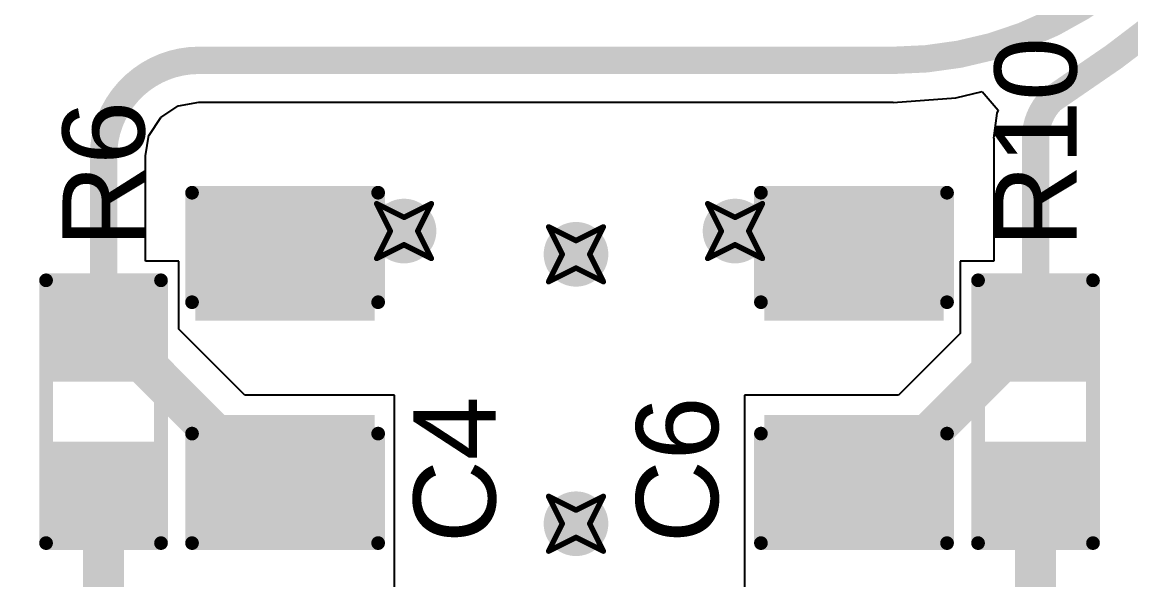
# Model space of a CAD drawing. Header units: inches. Extents: x -0.03 to 9.71, y 0.01 to 4.44.
# Drawn here: x 0.5654 to 0.9705, y 1.3181 to 1.5218 of the extents above; entities that cross this region are included whole.
import ezdxf

# ---------------------------------------------------------------- set-up
doc = ezdxf.new("R2010")
doc.units = ezdxf.units.IN
doc.header["$MEASUREMENT"] = 0
for name, color, linetype in [('Bottom Layer', 5, 'Continuous'), ('Drill Drawing', 1, 'Continuous'), ('Layer 1', 16, 'Continuous'), ('Layer 2', 76, 'Continuous'), ('Top Layer', 1, 'Continuous'), ('Top Overlay', 2, 'Continuous'), ('Top Paste', 8, 'Continuous'), ('Top Solder', 216, 'Continuous'), ('Via Holes', 16, 'Continuous')]:
    doc.layers.add(name, color=color, linetype=linetype)
doc.styles.add('Arial', font='', dxfattribs={"height": 0.2})
doc.styles.get('Arial').set_extended_font_data('Arial')

# ---------------------------------------------------------------- blocks, each defined once
blk = doc.blocks.new('R___0603_81')
at = {"layer": 'Top Layer'}
for points in [[(-0.015, 0.0175), (-0.015, -0.0175), (-0.045, -0.0175), (-0.045, 0.0175)], [(0.045, 0.0175), (0.045, -0.0175), (0.015, -0.0175), (0.015, 0.0175)]]:
    blk.add_hatch(color=1, dxfattribs=at).paths.add_polyline_path(points)
at = {"layer": 'Top Paste'}
for points in [[(-0.015, 0.0175), (-0.015, -0.0175), (-0.045, -0.0175), (-0.045, 0.0175)], [(0.045, 0.0175), (0.045, -0.0175), (0.015, -0.0175), (0.015, 0.0175)]]:
    blk.add_hatch(color=8, dxfattribs=at).paths.add_polyline_path(points)
at = {"layer": 'Top Solder'}
for points in [[(-0.011, 0.0215), (-0.011, -0.0215), (-0.049, -0.0215), (-0.049, 0.0215)], [(0.049, 0.0215), (0.049, -0.0215), (0.011, -0.0215), (0.011, 0.0215)]]:
    blk.add_hatch(color=216, dxfattribs=at).paths.add_polyline_path(points)
at = {"layer": 'Top Overlay'}
for points in [[(-0.048, 0.021, 0.005, 0.005, 0), (0.048, 0.021, 0.005, 0.005, 0)], [(-0.048, 0.021, 0.005, 0.005, 0), (-0.048, -0.021, 0.005, 0.005, 0)], [(0.048, 0.021, 0.005, 0.005, 0), (0.048, -0.021, 0.005, 0.005, 0)], [(-0.048, -0.021, 0.005, 0.005, 0), (0.048, -0.021, 0.005, 0.005, 0)]]:
    blk.add_lwpolyline(points, format="xyseb", dxfattribs=at)
for points in [[(-0.04925, 0.021, 0.0025, 0.0025, 1), (-0.04675, 0.021, 0.0025, 0.0025, 1)], [(-0.04925, 0.021, 0.0025, 0.0025, 1), (-0.04675, 0.021, 0.0025, 0.0025, 1)], [(0.04675, 0.021, 0.0025, 0.0025, 1), (0.04925, 0.021, 0.0025, 0.0025, 1)], [(0.04675, 0.021, 0.0025, 0.0025, 1), (0.04925, 0.021, 0.0025, 0.0025, 1)], [(-0.04925, -0.021, 0.0025, 0.0025, 1), (-0.04675, -0.021, 0.0025, 0.0025, 1)], [(-0.04925, -0.021, 0.0025, 0.0025, 1), (-0.04675, -0.021, 0.0025, 0.0025, 1)], [(0.04675, -0.021, 0.0025, 0.0025, 1), (0.04925, -0.021, 0.0025, 0.0025, 1)], [(0.04675, -0.021, 0.0025, 0.0025, 1), (0.04925, -0.021, 0.0025, 0.0025, 1)]]:
    blk.add_lwpolyline(points, format="xyseb", close=True, dxfattribs=at)
blk = doc.blocks.new('R___0603_85')
at = {"layer": 'Top Layer'}
for points in [[(-0.015, 0.0175), (-0.015, -0.0175), (-0.045, -0.0175), (-0.045, 0.0175)], [(0.045, 0.0175), (0.045, -0.0175), (0.015, -0.0175), (0.015, 0.0175)]]:
    blk.add_hatch(color=1, dxfattribs=at).paths.add_polyline_path(points)
at = {"layer": 'Top Paste'}
for points in [[(-0.015, 0.0175), (-0.015, -0.0175), (-0.045, -0.0175), (-0.045, 0.0175)], [(0.045, 0.0175), (0.045, -0.0175), (0.015, -0.0175), (0.015, 0.0175)]]:
    blk.add_hatch(color=8, dxfattribs=at).paths.add_polyline_path(points)
at = {"layer": 'Top Solder'}
for points in [[(-0.011, 0.0215), (-0.011, -0.0215), (-0.049, -0.0215), (-0.049, 0.0215)], [(0.049, 0.0215), (0.049, -0.0215), (0.011, -0.0215), (0.011, 0.0215)]]:
    blk.add_hatch(color=216, dxfattribs=at).paths.add_polyline_path(points)
at = {"layer": 'Top Overlay'}
for points in [[(-0.048, 0.021, 0.005, 0.005, 0), (0.048, 0.021, 0.005, 0.005, 0)], [(-0.048, 0.021, 0.005, 0.005, 0), (-0.048, -0.021, 0.005, 0.005, 0)], [(0.048, 0.021, 0.005, 0.005, 0), (0.048, -0.021, 0.005, 0.005, 0)], [(-0.048, -0.021, 0.005, 0.005, 0), (0.048, -0.021, 0.005, 0.005, 0)]]:
    blk.add_lwpolyline(points, format="xyseb", dxfattribs=at)
for points in [[(-0.04925, 0.021, 0.0025, 0.0025, 1), (-0.04675, 0.021, 0.0025, 0.0025, 1)], [(-0.04925, 0.021, 0.0025, 0.0025, 1), (-0.04675, 0.021, 0.0025, 0.0025, 1)], [(0.04675, 0.021, 0.0025, 0.0025, 1), (0.04925, 0.021, 0.0025, 0.0025, 1)], [(0.04675, 0.021, 0.0025, 0.0025, 1), (0.04925, 0.021, 0.0025, 0.0025, 1)], [(-0.04925, -0.021, 0.0025, 0.0025, 1), (-0.04675, -0.021, 0.0025, 0.0025, 1)], [(-0.04925, -0.021, 0.0025, 0.0025, 1), (-0.04675, -0.021, 0.0025, 0.0025, 1)], [(0.04675, -0.021, 0.0025, 0.0025, 1), (0.04925, -0.021, 0.0025, 0.0025, 1)], [(0.04675, -0.021, 0.0025, 0.0025, 1), (0.04925, -0.021, 0.0025, 0.0025, 1)]]:
    blk.add_lwpolyline(points, format="xyseb", close=True, dxfattribs=at)
blk = doc.blocks.new('C___0805_188')
at = {"layer": 'Top Layer'}
for points in [[(-0.06, 0.03), (-0.02, 0.03), (-0.02, -0.03), (-0.06, -0.03)], [(0.02, 0.03), (0.06, 0.03), (0.06, -0.03), (0.02, -0.03)]]:
    blk.add_hatch(color=1, dxfattribs=at).paths.add_polyline_path(points)
at = {"layer": 'Top Paste'}
for points in [[(-0.06, 0.03), (-0.02, 0.03), (-0.02, -0.03), (-0.06, -0.03)], [(0.02, 0.03), (0.06, 0.03), (0.06, -0.03), (0.02, -0.03)]]:
    blk.add_hatch(color=8, dxfattribs=at).paths.add_polyline_path(points)
at = {"layer": 'Top Solder'}
for points in [[(-0.06276, 0.03276), (-0.01724, 0.03276), (-0.01724, -0.03276), (-0.06276, -0.03276)], [(0.01724, 0.03276), (0.06276, 0.03276), (0.06276, -0.03276), (0.01724, -0.03276)]]:
    blk.add_hatch(color=216, dxfattribs=at).paths.add_polyline_path(points)
at = {"layer": 'Top Overlay'}
for points in [[(-0.064, -0.034, 0.005, 0.005, 0), (-0.064, 0.034, 0.005, 0.005, 0)], [(-0.024, 0.034, 0.005, 0.005, 0), (-0.064, 0.034, 0.005, 0.005, 0)], [(0.064, 0.034, 0.005, 0.005, 0), (0.024, 0.034, 0.005, 0.005, 0)], [(0.064, -0.034, 0.005, 0.005, 0), (0.064, 0.034, 0.005, 0.005, 0)], [(-0.024, -0.034, 0.005, 0.005, 0), (-0.064, -0.034, 0.005, 0.005, 0)], [(0.064, -0.034, 0.005, 0.005, 0), (0.024, -0.034, 0.005, 0.005, 0)]]:
    blk.add_lwpolyline(points, format="xyseb", dxfattribs=at)
for points in [[(-0.06525, 0.034, 0.0025, 0.0025, 1), (-0.06275, 0.034, 0.0025, 0.0025, 1)], [(-0.06525, 0.034, 0.0025, 0.0025, 1), (-0.06275, 0.034, 0.0025, 0.0025, 1)], [(-0.02525, 0.034, 0.0025, 0.0025, 1), (-0.02275, 0.034, 0.0025, 0.0025, 1)], [(0.02275, 0.034, 0.0025, 0.0025, 1), (0.02525, 0.034, 0.0025, 0.0025, 1)], [(0.06275, 0.034, 0.0025, 0.0025, 1), (0.06525, 0.034, 0.0025, 0.0025, 1)], [(0.06275, 0.034, 0.0025, 0.0025, 1), (0.06525, 0.034, 0.0025, 0.0025, 1)], [(-0.06525, -0.034, 0.0025, 0.0025, 1), (-0.06275, -0.034, 0.0025, 0.0025, 1)], [(-0.06525, -0.034, 0.0025, 0.0025, 1), (-0.06275, -0.034, 0.0025, 0.0025, 1)], [(-0.02525, -0.034, 0.0025, 0.0025, 1), (-0.02275, -0.034, 0.0025, 0.0025, 1)], [(0.02275, -0.034, 0.0025, 0.0025, 1), (0.02525, -0.034, 0.0025, 0.0025, 1)], [(0.06275, -0.034, 0.0025, 0.0025, 1), (0.06525, -0.034, 0.0025, 0.0025, 1)], [(0.06275, -0.034, 0.0025, 0.0025, 1), (0.06525, -0.034, 0.0025, 0.0025, 1)]]:
    blk.add_lwpolyline(points, format="xyseb", close=True, dxfattribs=at)
blk = doc.blocks.new('C___0805_190')
at = {"layer": 'Top Layer'}
for points in [[(-0.06, 0.03), (-0.02, 0.03), (-0.02, -0.03), (-0.06, -0.03)], [(0.02, 0.03), (0.06, 0.03), (0.06, -0.03), (0.02, -0.03)]]:
    blk.add_hatch(color=1, dxfattribs=at).paths.add_polyline_path(points)
at = {"layer": 'Top Paste'}
for points in [[(-0.06, 0.03), (-0.02, 0.03), (-0.02, -0.03), (-0.06, -0.03)], [(0.02, 0.03), (0.06, 0.03), (0.06, -0.03), (0.02, -0.03)]]:
    blk.add_hatch(color=8, dxfattribs=at).paths.add_polyline_path(points)
at = {"layer": 'Top Solder'}
for points in [[(-0.06276, 0.03276), (-0.01724, 0.03276), (-0.01724, -0.03276), (-0.06276, -0.03276)], [(0.01724, 0.03276), (0.06276, 0.03276), (0.06276, -0.03276), (0.01724, -0.03276)]]:
    blk.add_hatch(color=216, dxfattribs=at).paths.add_polyline_path(points)
at = {"layer": 'Top Overlay'}
for points in [[(-0.064, 0.034, 0.005, 0.005, 0), (-0.064, -0.034, 0.005, 0.005, 0)], [(-0.064, 0.034, 0.005, 0.005, 0), (-0.024, 0.034, 0.005, 0.005, 0)], [(0.024, 0.034, 0.005, 0.005, 0), (0.064, 0.034, 0.005, 0.005, 0)], [(0.064, 0.034, 0.005, 0.005, 0), (0.064, -0.034, 0.005, 0.005, 0)], [(-0.064, -0.034, 0.005, 0.005, 0), (-0.024, -0.034, 0.005, 0.005, 0)], [(0.024, -0.034, 0.005, 0.005, 0), (0.064, -0.034, 0.005, 0.005, 0)]]:
    blk.add_lwpolyline(points, format="xyseb", dxfattribs=at)
for points in [[(-0.06525, 0.034, 0.0025, 0.0025, 1), (-0.06275, 0.034, 0.0025, 0.0025, 1)], [(-0.06525, 0.034, 0.0025, 0.0025, 1), (-0.06275, 0.034, 0.0025, 0.0025, 1)], [(-0.02525, 0.034, 0.0025, 0.0025, 1), (-0.02275, 0.034, 0.0025, 0.0025, 1)], [(0.02275, 0.034, 0.0025, 0.0025, 1), (0.02525, 0.034, 0.0025, 0.0025, 1)], [(0.06275, 0.034, 0.0025, 0.0025, 1), (0.06525, 0.034, 0.0025, 0.0025, 1)], [(0.06275, 0.034, 0.0025, 0.0025, 1), (0.06525, 0.034, 0.0025, 0.0025, 1)], [(-0.06525, -0.034, 0.0025, 0.0025, 1), (-0.06275, -0.034, 0.0025, 0.0025, 1)], [(-0.06525, -0.034, 0.0025, 0.0025, 1), (-0.06275, -0.034, 0.0025, 0.0025, 1)], [(-0.02525, -0.034, 0.0025, 0.0025, 1), (-0.02275, -0.034, 0.0025, 0.0025, 1)], [(0.02275, -0.034, 0.0025, 0.0025, 1), (0.02525, -0.034, 0.0025, 0.0025, 1)], [(0.06275, -0.034, 0.0025, 0.0025, 1), (0.06525, -0.034, 0.0025, 0.0025, 1)], [(0.06275, -0.034, 0.0025, 0.0025, 1), (0.06525, -0.034, 0.0025, 0.0025, 1)]]:
    blk.add_lwpolyline(points, format="xyseb", close=True, dxfattribs=at)

msp = doc.modelspace()

# ---------------------------------------------------------------- hatches: boundary and pattern name
at = {"layer": 'Bottom Layer'}
h = msp.add_hatch(color=5, dxfattribs=at)
edge = h.paths.add_edge_path()
edge.add_arc((0.70488, 1.44551), 0.01181, 0, 360)
h = msp.add_hatch(color=5, dxfattribs=at)
edge = h.paths.add_edge_path()
edge.add_arc((0.82583, 1.44551), 0.01181, 0, 360)
h = msp.add_hatch(color=5, dxfattribs=at)
edge = h.paths.add_edge_path()
edge.add_arc((0.76772, 1.43701), 0.01181, 0, 360)
h = msp.add_hatch(color=5, dxfattribs=at)
edge = h.paths.add_edge_path()
edge.add_arc((0.76772, 1.33858), 0.01181, 0, 360)
at = {"layer": 'Layer 1'}
h = msp.add_hatch(color=16, dxfattribs=at)
edge = h.paths.add_edge_path()
edge.add_arc((0.70488, 1.44551), 0.01181, 0, 360)
h = msp.add_hatch(color=16, dxfattribs=at)
edge = h.paths.add_edge_path()
edge.add_arc((0.82583, 1.44551), 0.01181, 0, 360)
h = msp.add_hatch(color=16, dxfattribs=at)
edge = h.paths.add_edge_path()
edge.add_arc((0.76772, 1.43701), 0.01181, 0, 360)
h = msp.add_hatch(color=16, dxfattribs=at)
edge = h.paths.add_edge_path()
edge.add_arc((0.76772, 1.33858), 0.01181, 0, 360)
at = {"layer": 'Layer 2'}
h = msp.add_hatch(color=76, dxfattribs=at)
edge = h.paths.add_edge_path()
edge.add_arc((0.70488, 1.44551), 0.01181, 0, 360)
h = msp.add_hatch(color=76, dxfattribs=at)
edge = h.paths.add_edge_path()
edge.add_arc((0.82583, 1.44551), 0.01181, 0, 360)
h = msp.add_hatch(color=76, dxfattribs=at)
edge = h.paths.add_edge_path()
edge.add_arc((0.76772, 1.43701), 0.01181, 0, 360)
h = msp.add_hatch(color=76, dxfattribs=at)
edge = h.paths.add_edge_path()
edge.add_arc((0.76772, 1.33858), 0.01181, 0, 360)
at = {"layer": 'Top Layer'}
h = msp.add_hatch(color=1, dxfattribs=at)
edge = h.paths.add_edge_path()
edge.add_arc((0.70488, 1.44551), 0.01181, 0, 360)
h = msp.add_hatch(color=1, dxfattribs=at)
edge = h.paths.add_edge_path()
edge.add_arc((0.82583, 1.44551), 0.01181, 0, 360)
h = msp.add_hatch(color=1, dxfattribs=at)
edge = h.paths.add_edge_path()
edge.add_arc((0.76772, 1.43701), 0.01181, 0, 360)
h = msp.add_hatch(color=1, dxfattribs=at)
edge = h.paths.add_edge_path()
edge.add_arc((0.76772, 1.33858), 0.01181, 0, 360)
at = {"layer": 'Via Holes'}
h = msp.add_hatch(color=7, dxfattribs=at)
edge = h.paths.add_edge_path()
edge.add_arc((0.70488, 1.44551), 0.00591, 0, 360)
h = msp.add_hatch(color=7, dxfattribs=at)
edge = h.paths.add_edge_path()
edge.add_arc((0.82583, 1.44551), 0.00591, 0, 360)
h = msp.add_hatch(color=7, dxfattribs=at)
edge = h.paths.add_edge_path()
edge.add_arc((0.76772, 1.43701), 0.00591, 0, 360)
h = msp.add_hatch(color=7, dxfattribs=at)
edge = h.paths.add_edge_path()
edge.add_arc((0.76772, 1.33858), 0.00591, 0, 360)

# ---------------------------------------------------------------- linework, layer by layer
at = {"layer": 'Drill Drawing'}
for points in [[(0.69488, 1.45551, 0.002, 0.002, 0), (0.70488, 1.45051, 0.002, 0.002, 0)], [(0.69488, 1.45551, 0.002, 0.002, 0), (0.69988, 1.44551, 0.002, 0.002, 0)], [(0.70488, 1.45051, 0.002, 0.002, 0), (0.71488, 1.45551, 0.002, 0.002, 0)], [(0.70988, 1.44551, 0.002, 0.002, 0), (0.71488, 1.45551, 0.002, 0.002, 0)], [(0.81583, 1.45551, 0.002, 0.002, 0), (0.82583, 1.45051, 0.002, 0.002, 0)], [(0.81583, 1.45551, 0.002, 0.002, 0), (0.82083, 1.44551, 0.002, 0.002, 0)], [(0.82583, 1.45051, 0.002, 0.002, 0), (0.83583, 1.45551, 0.002, 0.002, 0)], [(0.83083, 1.44551, 0.002, 0.002, 0), (0.83583, 1.45551, 0.002, 0.002, 0)], [(0.69488, 1.43551, 0.002, 0.002, 0), (0.69988, 1.44551, 0.002, 0.002, 0)], [(0.70988, 1.44551, 0.002, 0.002, 0), (0.71488, 1.43551, 0.002, 0.002, 0)], [(0.75772, 1.44701, 0.002, 0.002, 0), (0.76772, 1.44201, 0.002, 0.002, 0)], [(0.75772, 1.44701, 0.002, 0.002, 0), (0.76272, 1.43701, 0.002, 0.002, 0)], [(0.76772, 1.44201, 0.002, 0.002, 0), (0.77772, 1.44701, 0.002, 0.002, 0)], [(0.77272, 1.43701, 0.002, 0.002, 0), (0.77772, 1.44701, 0.002, 0.002, 0)], [(0.81583, 1.43551, 0.002, 0.002, 0), (0.82083, 1.44551, 0.002, 0.002, 0)], [(0.83083, 1.44551, 0.002, 0.002, 0), (0.83583, 1.43551, 0.002, 0.002, 0)], [(0.69488, 1.43551, 0.002, 0.002, 0), (0.70488, 1.44051, 0.002, 0.002, 0)], [(0.70488, 1.44051, 0.002, 0.002, 0), (0.71488, 1.43551, 0.002, 0.002, 0)], [(0.81583, 1.43551, 0.002, 0.002, 0), (0.82583, 1.44051, 0.002, 0.002, 0)], [(0.82583, 1.44051, 0.002, 0.002, 0), (0.83583, 1.43551, 0.002, 0.002, 0)], [(0.75772, 1.42701, 0.002, 0.002, 0), (0.76272, 1.43701, 0.002, 0.002, 0)], [(0.77272, 1.43701, 0.002, 0.002, 0), (0.77772, 1.42701, 0.002, 0.002, 0)], [(0.75772, 1.42701, 0.002, 0.002, 0), (0.76772, 1.43201, 0.002, 0.002, 0)], [(0.76772, 1.43201, 0.002, 0.002, 0), (0.77772, 1.42701, 0.002, 0.002, 0)], [(0.75772, 1.34858, 0.002, 0.002, 0), (0.76772, 1.34358, 0.002, 0.002, 0)], [(0.75772, 1.34858, 0.002, 0.002, 0), (0.76272, 1.33858, 0.002, 0.002, 0)], [(0.76772, 1.34358, 0.002, 0.002, 0), (0.77772, 1.34858, 0.002, 0.002, 0)], [(0.77272, 1.33858, 0.002, 0.002, 0), (0.77772, 1.34858, 0.002, 0.002, 0)], [(0.75772, 1.32858, 0.002, 0.002, 0), (0.76272, 1.33858, 0.002, 0.002, 0)], [(0.77272, 1.33858, 0.002, 0.002, 0), (0.77772, 1.32858, 0.002, 0.002, 0)], [(0.75772, 1.32858, 0.002, 0.002, 0), (0.76772, 1.33358, 0.002, 0.002, 0)], [(0.76772, 1.33358, 0.002, 0.002, 0), (0.77772, 1.32858, 0.002, 0.002, 0)]]:
    msp.add_lwpolyline(points, format="xyseb", dxfattribs=at)
for points in [[(0.69438, 1.45551, 0.001, 0.001, 1), (0.69538, 1.45551, 0.001, 0.001, 1)], [(0.69438, 1.45551, 0.001, 0.001, 1), (0.69538, 1.45551, 0.001, 0.001, 1)], [(0.71438, 1.45551, 0.001, 0.001, 1), (0.71538, 1.45551, 0.001, 0.001, 1)], [(0.71438, 1.45551, 0.001, 0.001, 1), (0.71538, 1.45551, 0.001, 0.001, 1)], [(0.81533, 1.45551, 0.001, 0.001, 1), (0.81633, 1.45551, 0.001, 0.001, 1)], [(0.81533, 1.45551, 0.001, 0.001, 1), (0.81633, 1.45551, 0.001, 0.001, 1)], [(0.83533, 1.45551, 0.001, 0.001, 1), (0.83633, 1.45551, 0.001, 0.001, 1)], [(0.83533, 1.45551, 0.001, 0.001, 1), (0.83633, 1.45551, 0.001, 0.001, 1)], [(0.70438, 1.45051, 0.001, 0.001, 1), (0.70538, 1.45051, 0.001, 0.001, 1)], [(0.70438, 1.45051, 0.001, 0.001, 1), (0.70538, 1.45051, 0.001, 0.001, 1)], [(0.82533, 1.45051, 0.001, 0.001, 1), (0.82633, 1.45051, 0.001, 0.001, 1)], [(0.82533, 1.45051, 0.001, 0.001, 1), (0.82633, 1.45051, 0.001, 0.001, 1)], [(0.69938, 1.44551, 0.001, 0.001, 1), (0.70038, 1.44551, 0.001, 0.001, 1)], [(0.69938, 1.44551, 0.001, 0.001, 1), (0.70038, 1.44551, 0.001, 0.001, 1)], [(0.70938, 1.44551, 0.001, 0.001, 1), (0.71038, 1.44551, 0.001, 0.001, 1)], [(0.70938, 1.44551, 0.001, 0.001, 1), (0.71038, 1.44551, 0.001, 0.001, 1)], [(0.75722, 1.44701, 0.001, 0.001, 1), (0.75822, 1.44701, 0.001, 0.001, 1)], [(0.75722, 1.44701, 0.001, 0.001, 1), (0.75822, 1.44701, 0.001, 0.001, 1)], [(0.77722, 1.44701, 0.001, 0.001, 1), (0.77822, 1.44701, 0.001, 0.001, 1)], [(0.77722, 1.44701, 0.001, 0.001, 1), (0.77822, 1.44701, 0.001, 0.001, 1)], [(0.82033, 1.44551, 0.001, 0.001, 1), (0.82133, 1.44551, 0.001, 0.001, 1)], [(0.82033, 1.44551, 0.001, 0.001, 1), (0.82133, 1.44551, 0.001, 0.001, 1)], [(0.83033, 1.44551, 0.001, 0.001, 1), (0.83133, 1.44551, 0.001, 0.001, 1)], [(0.83033, 1.44551, 0.001, 0.001, 1), (0.83133, 1.44551, 0.001, 0.001, 1)], [(0.76722, 1.44201, 0.001, 0.001, 1), (0.76822, 1.44201, 0.001, 0.001, 1)], [(0.76722, 1.44201, 0.001, 0.001, 1), (0.76822, 1.44201, 0.001, 0.001, 1)], [(0.70438, 1.44051, 0.001, 0.001, 1), (0.70538, 1.44051, 0.001, 0.001, 1)], [(0.70438, 1.44051, 0.001, 0.001, 1), (0.70538, 1.44051, 0.001, 0.001, 1)], [(0.82533, 1.44051, 0.001, 0.001, 1), (0.82633, 1.44051, 0.001, 0.001, 1)], [(0.82533, 1.44051, 0.001, 0.001, 1), (0.82633, 1.44051, 0.001, 0.001, 1)], [(0.69438, 1.43551, 0.001, 0.001, 1), (0.69538, 1.43551, 0.001, 0.001, 1)], [(0.69438, 1.43551, 0.001, 0.001, 1), (0.69538, 1.43551, 0.001, 0.001, 1)], [(0.71438, 1.43551, 0.001, 0.001, 1), (0.71538, 1.43551, 0.001, 0.001, 1)], [(0.71438, 1.43551, 0.001, 0.001, 1), (0.71538, 1.43551, 0.001, 0.001, 1)], [(0.76222, 1.43701, 0.001, 0.001, 1), (0.76322, 1.43701, 0.001, 0.001, 1)], [(0.76222, 1.43701, 0.001, 0.001, 1), (0.76322, 1.43701, 0.001, 0.001, 1)], [(0.77222, 1.43701, 0.001, 0.001, 1), (0.77322, 1.43701, 0.001, 0.001, 1)], [(0.77222, 1.43701, 0.001, 0.001, 1), (0.77322, 1.43701, 0.001, 0.001, 1)], [(0.81533, 1.43551, 0.001, 0.001, 1), (0.81633, 1.43551, 0.001, 0.001, 1)], [(0.81533, 1.43551, 0.001, 0.001, 1), (0.81633, 1.43551, 0.001, 0.001, 1)], [(0.83533, 1.43551, 0.001, 0.001, 1), (0.83633, 1.43551, 0.001, 0.001, 1)], [(0.83533, 1.43551, 0.001, 0.001, 1), (0.83633, 1.43551, 0.001, 0.001, 1)], [(0.76722, 1.43201, 0.001, 0.001, 1), (0.76822, 1.43201, 0.001, 0.001, 1)], [(0.76722, 1.43201, 0.001, 0.001, 1), (0.76822, 1.43201, 0.001, 0.001, 1)], [(0.75722, 1.42701, 0.001, 0.001, 1), (0.75822, 1.42701, 0.001, 0.001, 1)], [(0.75722, 1.42701, 0.001, 0.001, 1), (0.75822, 1.42701, 0.001, 0.001, 1)], [(0.77722, 1.42701, 0.001, 0.001, 1), (0.77822, 1.42701, 0.001, 0.001, 1)], [(0.77722, 1.42701, 0.001, 0.001, 1), (0.77822, 1.42701, 0.001, 0.001, 1)], [(0.75722, 1.34858, 0.001, 0.001, 1), (0.75822, 1.34858, 0.001, 0.001, 1)], [(0.75722, 1.34858, 0.001, 0.001, 1), (0.75822, 1.34858, 0.001, 0.001, 1)], [(0.77722, 1.34858, 0.001, 0.001, 1), (0.77822, 1.34858, 0.001, 0.001, 1)], [(0.77722, 1.34858, 0.001, 0.001, 1), (0.77822, 1.34858, 0.001, 0.001, 1)], [(0.76722, 1.34358, 0.001, 0.001, 1), (0.76822, 1.34358, 0.001, 0.001, 1)], [(0.76722, 1.34358, 0.001, 0.001, 1), (0.76822, 1.34358, 0.001, 0.001, 1)], [(0.76222, 1.33858, 0.001, 0.001, 1), (0.76322, 1.33858, 0.001, 0.001, 1)], [(0.76222, 1.33858, 0.001, 0.001, 1), (0.76322, 1.33858, 0.001, 0.001, 1)], [(0.77222, 1.33858, 0.001, 0.001, 1), (0.77322, 1.33858, 0.001, 0.001, 1)], [(0.77222, 1.33858, 0.001, 0.001, 1), (0.77322, 1.33858, 0.001, 0.001, 1)], [(0.76722, 1.33358, 0.001, 0.001, 1), (0.76822, 1.33358, 0.001, 0.001, 1)], [(0.76722, 1.33358, 0.001, 0.001, 1), (0.76822, 1.33358, 0.001, 0.001, 1)], [(0.75722, 1.32858, 0.001, 0.001, 1), (0.75822, 1.32858, 0.001, 0.001, 1)], [(0.75722, 1.32858, 0.001, 0.001, 1), (0.75822, 1.32858, 0.001, 0.001, 1)], [(0.77722, 1.32858, 0.001, 0.001, 1), (0.77822, 1.32858, 0.001, 0.001, 1)], [(0.77722, 1.32858, 0.001, 0.001, 1), (0.77822, 1.32858, 0.001, 0.001, 1)]]:
    msp.add_lwpolyline(points, format="xyseb", close=True, dxfattribs=at)
at = {"layer": 'Top Layer'}
for p, q in [((0.90657, 1.49423), (0.91619, 1.49654)), ((0.91619, 1.49654), (0.92202, 1.48971)), ((0.61598, 1.48698), (0.62237, 1.49125)), ((0.62237, 1.49125), (0.62246, 1.49127)), ((0.62246, 1.49127), (0.62992, 1.49258)), ((0.62992, 1.49258), (0.62992, 1.49258)), ((0.62992, 1.49258), (0.63774, 1.49258)), ((0.63774, 1.49258), (0.88367, 1.49258)), ((0.88367, 1.49242), (0.90657, 1.49423)), ((0.88367, 1.49258), (0.88367, 1.49242)), ((0.6117, 1.48058), (0.61598, 1.48698)), ((0.92153, 1.48852), (0.92033, 1.47938)), ((0.92202, 1.48971), (0.92153, 1.48852)), ((0.61037, 1.47303), (0.61168, 1.48049)), ((0.61168, 1.48049), (0.6117, 1.48058)), ((0.92033, 1.47938), (0.92034, 1.47938)), ((0.92034, 1.47938), (0.92034, 1.43451)), ((0.61037, 1.46512), (0.61037, 1.47303)), ((0.61037, 1.46503), (0.61037, 1.46512)), ((0.61037, 1.43451), (0.61037, 1.46503)), ((0.62258, 1.43451), (0.61037, 1.43451)), ((0.62258, 1.40972), (0.62258, 1.43451)), ((0.92034, 1.43451), (0.90813, 1.43451)), ((0.90813, 1.43451), (0.90813, 1.40814)), ((0.64667, 1.38551), (0.62258, 1.40972)), ((0.90813, 1.40814), (0.88561, 1.38551)), ((0.70142, 1.38551), (0.64667, 1.38551)), ((0.70142, 1.32551), (0.70142, 1.38551)), ((0.88561, 1.38551), (0.82929, 1.38551)), ((0.82929, 1.38551), (0.82929, 1.32551)), ((0.70142, 1.31984), (0.70142, 1.32551)), ((0.70142, 1.32551), (0.70142, 1.32551)), ((0.82929, 1.32551), (0.82929, 1.32551)), ((0.82929, 1.32551), (0.82929, 1.31984)), ((0.70142, 1.25984), (0.70142, 1.31984)), ((0.70142, 1.31984), (0.70142, 1.31984)), ((0.82929, 1.31984), (0.82929, 1.31984)), ((0.82929, 1.31984), (0.82929, 1.25984))]:
    msp.add_line(p, q, dxfattribs=at)
for points in [[(1.03425, 1.64208, 0.01, 0.01, -0.247076), (0.96432, 1.50921, 0.01, 0.01, 0)], [(1.01457, 1.63877, 0.01, 0.01, -0.414214), (0.88367, 1.50787, 0.01, 0.01, 0)], [(0.53563, 1.49725, 0.01, 0.01, -0.414214), (0.57145, 1.53307, 0.01, 0.01, 0)], [(0.59508, 1.47303, 0.01, 0.01, -0.414214), (0.62992, 1.50787, 0.01, 0.01, 0)], [(0.62992, 1.50787, 0.01, 0.01, 0), (0.88367, 1.50787, 0.01, 0.01, 0)], [(0.94149, 1.49352, 0.01, 0.01, 0), (0.96432, 1.50921, 0.01, 0.01, 0)], [(0.93563, 1.47938, 0.01, 0.01, -0.198554), (0.94147, 1.4935, 0.01, 0.01, 0)], [(0.94147, 1.4935, 0.01, 0.01, -0.000343), (0.94149, 1.49352, 0.01, 0.01, 0)], [(0.93563, 1.40951, 0.01, 0.01, 0), (0.93563, 1.47938, 0.01, 0.01, 0)], [(0.59508, 1.41339, 0.01, 0.01, 0), (0.59508, 1.47303, 0.01, 0.01, 0)], [(0.66142, 1.44551, 0.02, 0.02, 0), (0.70488, 1.44551, 0.02, 0.02, 0)], [(0.82583, 1.44551, 0.02, 0.02, 0), (0.86929, 1.44551, 0.02, 0.02, 0)], [(0.59508, 1.40951, 0.015, 0.015, 0), (0.60508, 1.40201, 0.015, 0.015, 0)], [(0.9272, 1.40201, 0.015, 0.015, 0), (0.93467, 1.40951, 0.015, 0.015, 0)], [(0.60508, 1.40201, 0.015, 0.015, 0), (0.63892, 1.36801, 0.015, 0.015, 0)], [(0.89179, 1.36643, 0.015, 0.015, 0), (0.9272, 1.40201, 0.015, 0.015, 0)], [(0.63892, 1.36801, 0.015, 0.015, 0), (0.66142, 1.35551, 0.015, 0.015, 0)], [(0.86929, 1.35551, 0.015, 0.015, 0), (0.89179, 1.36643, 0.015, 0.015, 0)], [(0.59508, 1.29584, 0.015, 0.015, 0), (0.59508, 1.34951, 0.015, 0.015, 0)], [(0.93563, 1.29584, 0.015, 0.015, 0), (0.93563, 1.34951, 0.015, 0.015, 0)]]:
    msp.add_lwpolyline(points, format="xyseb", dxfattribs=at)
for points in [[(0.62742, 1.50787, 0.005, 0.005, 1), (0.63242, 1.50787, 0.005, 0.005, 1)], [(0.62742, 1.50787, 0.005, 0.005, 1), (0.63242, 1.50787, 0.005, 0.005, 1)], [(0.88117, 1.50787, 0.005, 0.005, 1), (0.88617, 1.50787, 0.005, 0.005, 1)], [(0.88117, 1.50787, 0.005, 0.005, 1), (0.88617, 1.50787, 0.005, 0.005, 1)], [(0.96182, 1.50921, 0.005, 0.005, 1), (0.96682, 1.50921, 0.005, 0.005, 1)], [(0.96182, 1.50921, 0.005, 0.005, 1), (0.96682, 1.50921, 0.005, 0.005, 1)], [(0.93897, 1.4935, 0.005, 0.005, 1), (0.94397, 1.4935, 0.005, 0.005, 1)], [(0.93897, 1.4935, 0.005, 0.005, 1), (0.94397, 1.4935, 0.005, 0.005, 1)], [(0.93899, 1.49352, 0.005, 0.005, 1), (0.94399, 1.49352, 0.005, 0.005, 1)], [(0.93899, 1.49352, 0.005, 0.005, 1), (0.94399, 1.49352, 0.005, 0.005, 1)], [(0.93313, 1.47938, 0.005, 0.005, 1), (0.93813, 1.47938, 0.005, 0.005, 1)], [(0.93313, 1.47938, 0.005, 0.005, 1), (0.93813, 1.47938, 0.005, 0.005, 1)], [(0.59258, 1.47303, 0.005, 0.005, 1), (0.59758, 1.47303, 0.005, 0.005, 1)], [(0.59258, 1.47303, 0.005, 0.005, 1), (0.59758, 1.47303, 0.005, 0.005, 1)], [(0.65642, 1.44551, 0.01, 0.01, 1), (0.66642, 1.44551, 0.01, 0.01, 1)], [(0.69988, 1.44551, 0.01, 0.01, 1), (0.70988, 1.44551, 0.01, 0.01, 1)], [(0.82083, 1.44551, 0.01, 0.01, 1), (0.83083, 1.44551, 0.01, 0.01, 1)], [(0.86429, 1.44551, 0.01, 0.01, 1), (0.87429, 1.44551, 0.01, 0.01, 1)], [(0.59258, 1.41339, 0.005, 0.005, 1), (0.59758, 1.41339, 0.005, 0.005, 1)], [(0.59133, 1.40951, 0.0075, 0.0075, 1), (0.59883, 1.40951, 0.0075, 0.0075, 1)], [(0.93092, 1.40951, 0.0075, 0.0075, 1), (0.93842, 1.40951, 0.0075, 0.0075, 1)], [(0.93313, 1.40951, 0.005, 0.005, 1), (0.93813, 1.40951, 0.005, 0.005, 1)], [(0.60133, 1.40201, 0.0075, 0.0075, 1), (0.60883, 1.40201, 0.0075, 0.0075, 1)], [(0.60133, 1.40201, 0.0075, 0.0075, 1), (0.60883, 1.40201, 0.0075, 0.0075, 1)], [(0.92345, 1.40201, 0.0075, 0.0075, 1), (0.93095, 1.40201, 0.0075, 0.0075, 1)], [(0.92345, 1.40201, 0.0075, 0.0075, 1), (0.93095, 1.40201, 0.0075, 0.0075, 1)], [(0.63517, 1.36801, 0.0075, 0.0075, 1), (0.64267, 1.36801, 0.0075, 0.0075, 1)], [(0.63517, 1.36801, 0.0075, 0.0075, 1), (0.64267, 1.36801, 0.0075, 0.0075, 1)], [(0.88804, 1.36643, 0.0075, 0.0075, 1), (0.89554, 1.36643, 0.0075, 0.0075, 1)], [(0.88804, 1.36643, 0.0075, 0.0075, 1), (0.89554, 1.36643, 0.0075, 0.0075, 1)], [(0.65767, 1.35551, 0.0075, 0.0075, 1), (0.66517, 1.35551, 0.0075, 0.0075, 1)], [(0.86554, 1.35551, 0.0075, 0.0075, 1), (0.87304, 1.35551, 0.0075, 0.0075, 1)], [(0.59133, 1.34951, 0.0075, 0.0075, 1), (0.59883, 1.34951, 0.0075, 0.0075, 1)], [(0.93188, 1.34951, 0.0075, 0.0075, 1), (0.93938, 1.34951, 0.0075, 0.0075, 1)]]:
    msp.add_lwpolyline(points, format="xyseb", close=True, dxfattribs=at)

# ---------------------------------------------------------------- block references
for name, p, rotation in [('C___0805_190', (0.66142, 1.39551), 90), ('C___0805_188', (0.86929, 1.39551), 270), ('R___0603_85', (0.59508, 1.37951), 90), ('R___0603_81', (0.93563, 1.37951), 90)]:
    msp.add_blockref(name, p, dxfattribs=dict(rotation=rotation))

# ---------------------------------------------------------------- texts
at = {"layer": 'Top Overlay', "style": 'Arial'}
for s, p in [('R10', (0.95063, 1.43949)), ('R6', (0.61008, 1.43949)), ('C4', (0.73833, 1.33151)), ('C6', (0.81969, 1.33151))]:
    msp.add_text(s, height=0.03, rotation=90, dxfattribs=at).set_placement(p)

doc.saveas('drawing.dxf')
